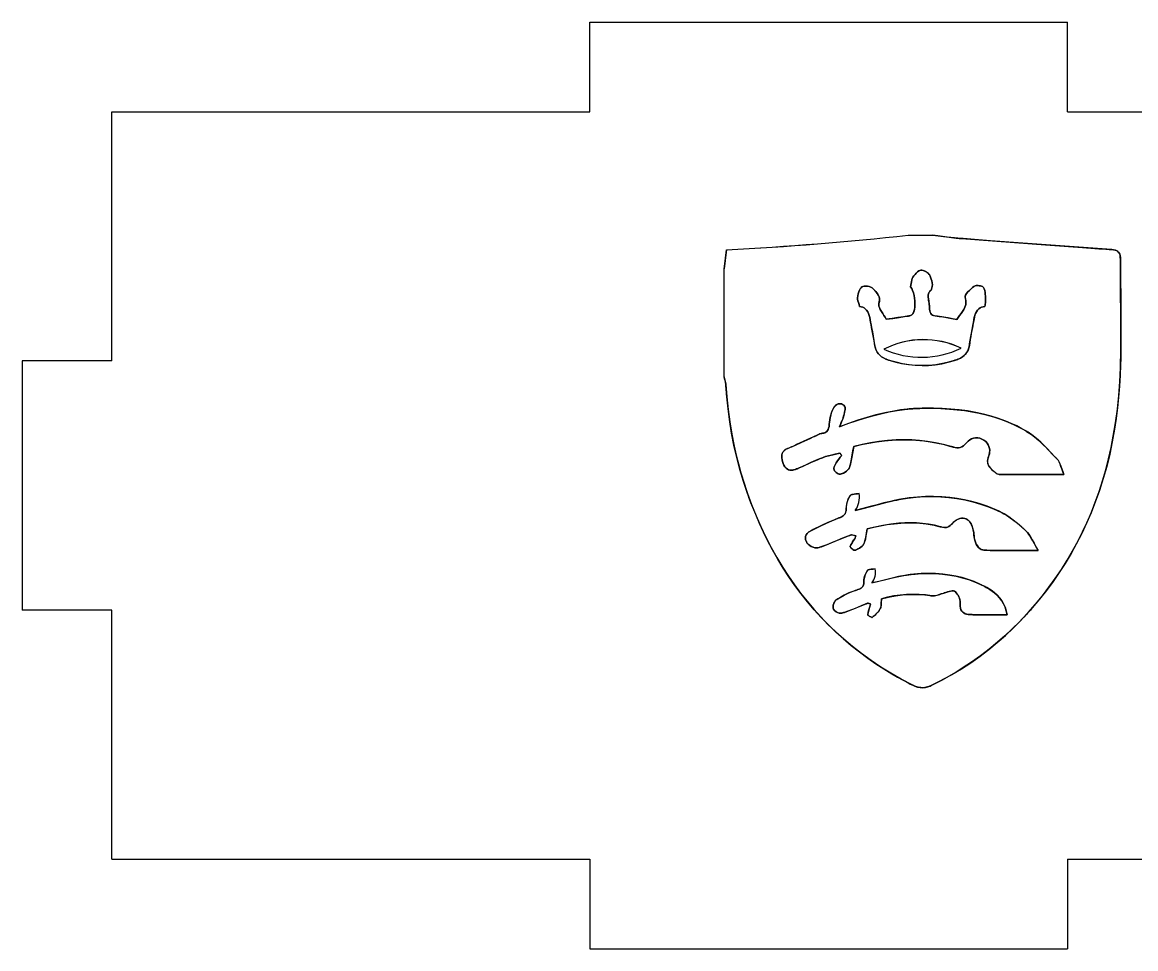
# Model space of a CAD drawing. Header units: millimetres. Extents: x 10 to 189, y 6 to 166.
# Drawn here: x 102.88 to 140.16, y 40.83 to 71.83 of the extents above; entities that cross this region are included whole.
import ezdxf

# ---------------------------------------------------------------- set-up
doc = ezdxf.new("R2010")
doc.units = ezdxf.units.MM

msp = doc.modelspace()

# ---------------------------------------------------------------- linework, layer by layer
at = {"color": 7, "linetype": 'Continuous'}
for p, q in [((121.875, 68.829), (121.875, 71.829)), ((121.875, 71.829), (137.875, 71.829)), ((137.875, 68.829), (137.875, 71.829)), ((105.875, 68.829), (121.875, 68.829)), ((105.875, 60.496), (105.875, 68.829)), ((137.875, 68.829), (153.875, 68.829)), ((132.539, 64.705), (133.369, 64.705)), ((105.875, 60.496), (102.875, 60.496)), ((102.875, 60.496), (102.875, 52.162)), ((105.875, 52.162), (102.875, 52.162)), ((105.875, 43.829), (105.875, 52.162)), ((105.875, 43.829), (121.875, 43.829)), ((121.875, 43.829), (121.875, 40.829)), ((137.875, 43.829), (137.875, 40.829)), ((137.875, 43.829), (153.875, 43.829)), ((121.875, 40.829), (137.875, 40.829))]:
    msp.add_line(p, q, dxfattribs=at)
at = {"color": 7, "linetype": 'Continuous', "lineweight": 15}
for p, q in [((121.875, 71.829), (121.875, 68.829)), ((137.875, 71.829), (121.875, 71.829)), ((137.875, 68.829), (137.875, 71.829)), ((105.875, 68.829), (105.875, 60.496)), ((121.875, 68.829), (105.875, 68.829)), ((153.875, 68.829), (137.875, 68.829)), ((102.875, 60.496), (102.875, 52.162)), ((105.875, 60.496), (102.875, 60.496)), ((102.875, 52.162), (105.875, 52.162)), ((105.875, 52.162), (105.875, 43.829)), ((105.875, 43.829), (121.875, 43.829)), ((121.875, 43.829), (121.875, 40.829)), ((137.875, 43.829), (153.875, 43.829)), ((137.875, 40.829), (137.875, 43.829)), ((121.875, 40.829), (137.875, 40.829))]:
    msp.add_line(p, q, dxfattribs=at)
at = {"color": 7, "linetype": 'Continuous', "flags": 128}
for points in [[(126.375, 59.963), (126.393, 59.893), (126.412, 59.822), (126.425, 59.76), (126.429, 59.732), (126.43, 59.72), (126.431, 59.715), (126.431, 59.713), (126.431, 59.711), (126.431, 59.711), (126.431, 59.711), (126.431, 59.711), (126.431, 59.711), (126.464, 59.293), (126.508, 58.877), (126.564, 58.463), (126.632, 58.052), (126.713, 57.644), (126.78, 57.346), (126.854, 57.05), (126.936, 56.755), (127.055, 56.368), (127.111, 56.199), (127.137, 56.125), (127.14, 56.117), (127.142, 56.11), (127.145, 56.103), (127.147, 56.095), (127.15, 56.088), (127.153, 56.081), (127.155, 56.074), (127.158, 56.066), (127.298, 55.688), (127.448, 55.318), (127.607, 54.955), (127.776, 54.601), (127.954, 54.255), (128.142, 53.918), (128.34, 53.589), (128.531, 53.295), (128.729, 53.008), (128.936, 52.728), (129.152, 52.456), (129.376, 52.19), (129.609, 51.933), (129.851, 51.683), (130.102, 51.44), (130.361, 51.205), (130.629, 50.978), (130.907, 50.758), (131.193, 50.547), (131.453, 50.367), (131.719, 50.193), (131.993, 50.026), (132.178, 49.919), (132.366, 49.814), (132.534, 49.724), (132.609, 49.686), (132.619, 49.681), (132.628, 49.676), (132.638, 49.67), (132.648, 49.665), (132.658, 49.66), (132.668, 49.655), (132.763, 49.613), (132.854, 49.583), (132.945, 49.566), (133.035, 49.563), (133.115, 49.572), (133.197, 49.592), (133.272, 49.619), (133.305, 49.633), (133.32, 49.64), (133.327, 49.643), (133.33, 49.645), (133.331, 49.645), (133.332, 49.646), (133.332, 49.646), (133.332, 49.646), (133.671, 49.817), (134.002, 50), (134.324, 50.194), (134.638, 50.399), (134.944, 50.614), (135.236, 50.837), (135.52, 51.07), (135.797, 51.313), (136.065, 51.566), (136.23, 51.73), (136.391, 51.898), (136.469, 51.982), (136.478, 51.992), (136.487, 52.001), (136.496, 52.011), (136.504, 52.02), (136.515, 52.032), (136.535, 52.054), (136.555, 52.076), (136.797, 52.353), (137.031, 52.638), (137.254, 52.928), (137.466, 53.222), (137.668, 53.52), (137.862, 53.829), (138.046, 54.142), (138.219, 54.46), (138.381, 54.782), (138.532, 55.107), (138.673, 55.437), (138.804, 55.771), (138.932, 56.128), (139.049, 56.49), (139.155, 56.855), (139.25, 57.225), (139.334, 57.599), (139.408, 57.977), (139.483, 58.427), (139.544, 58.882), (139.591, 59.342), (139.625, 59.807), (139.628, 59.854), (139.63, 59.901), (139.633, 59.948), (139.635, 59.995), (139.637, 60.043), (139.639, 60.082), (139.64, 60.101), (139.644, 60.21), (139.651, 60.405), (139.659, 60.752), (139.664, 61.374), (139.66, 62.08), (139.652, 62.786), (139.646, 63.408), (139.645, 63.681), (139.645, 63.802), (139.645, 63.815), (139.645, 63.829), (139.645, 63.842), (139.645, 63.856), (139.645, 63.869), (139.645, 63.883), (139.645, 63.896), (139.642, 63.973), (139.632, 64.038), (139.613, 64.092), (139.584, 64.136), (139.556, 64.163), (139.521, 64.184), (139.478, 64.201), (139.446, 64.209), (139.41, 64.216), (139.376, 64.22), (139.36, 64.221), (139.353, 64.222), (139.35, 64.222), (139.348, 64.222), (139.347, 64.222), (139.347, 64.222), (139.347, 64.222), (139.347, 64.222), (137.942, 64.322), (136.537, 64.425), (135.3, 64.518), (134.756, 64.56), (134.517, 64.578), (134.412, 64.586), (134.4, 64.587), (134.388, 64.588), (134.376, 64.589), (134.364, 64.59), (134.353, 64.591), (134.341, 64.592), (134.329, 64.592), (134.089, 64.615), (133.848, 64.643), (133.609, 64.674), (133.369, 64.705)], [(133.369, 64.705), (133.637, 64.671), (133.906, 64.636), (134.143, 64.609), (134.247, 64.599), (134.293, 64.595), (134.313, 64.594), (134.322, 64.593), (134.326, 64.593), (134.328, 64.593), (134.328, 64.592), (134.329, 64.592), (134.329, 64.592), (137.139, 64.38), (138.375, 64.29), (138.919, 64.252), (139.159, 64.235), (139.264, 64.228), (139.276, 64.227), (139.288, 64.226), (139.3, 64.226), (139.312, 64.225), (139.323, 64.224), (139.335, 64.223), (139.347, 64.222), (139.412, 64.215), (139.468, 64.204), (139.515, 64.187), (139.553, 64.164), (139.584, 64.136), (139.607, 64.104), (139.624, 64.067), (139.635, 64.024), (139.644, 63.957), (139.645, 63.924), (139.645, 63.908), (139.645, 63.902), (139.645, 63.899), (139.645, 63.897), (139.645, 63.897), (139.645, 63.896), (139.645, 63.896), (139.645, 63.896), (139.647, 63.254), (139.654, 62.612), (139.661, 61.97), (139.664, 61.328), (139.658, 60.686), (139.646, 60.244), (139.641, 60.135), (139.641, 60.123), (139.64, 60.11), (139.64, 60.098), (139.639, 60.086), (139.639, 60.071), (139.637, 60.042), (139.636, 60.013), (139.615, 59.651), (139.586, 59.286), (139.549, 58.925), (139.503, 58.566), (139.449, 58.211), (139.374, 57.792), (139.286, 57.378), (139.185, 56.969), (139.071, 56.564), (138.945, 56.165), (138.804, 55.771), (138.665, 55.418), (138.515, 55.069), (138.353, 54.725), (138.179, 54.386), (137.994, 54.051), (137.796, 53.721), (137.598, 53.414), (137.389, 53.112), (137.168, 52.814), (136.936, 52.521), (136.693, 52.232), (136.662, 52.196), (136.63, 52.16), (136.598, 52.125), (136.566, 52.089), (136.534, 52.053), (136.507, 52.024), (136.493, 52.008), (136.415, 51.924), (136.274, 51.775), (136.015, 51.518), (135.778, 51.296), (135.535, 51.082), (135.251, 50.849), (134.959, 50.626), (134.66, 50.413), (134.352, 50.211), (134.075, 50.042), (133.791, 49.882), (133.536, 49.747), (133.422, 49.69), (133.409, 49.683), (133.397, 49.677), (133.384, 49.671), (133.371, 49.665), (133.358, 49.658), (133.345, 49.652), (133.332, 49.646), (133.234, 49.604), (133.139, 49.577), (133.048, 49.564), (132.957, 49.565), (132.878, 49.577), (132.798, 49.6), (132.726, 49.628), (132.694, 49.643), (132.679, 49.65), (132.673, 49.653), (132.67, 49.654), (132.669, 49.655), (132.668, 49.655), (132.668, 49.655), (132.668, 49.655), (132.308, 49.846), (131.96, 50.046), (131.622, 50.255), (131.296, 50.474), (130.98, 50.703), (130.675, 50.94), (130.381, 51.187), (130.121, 51.422), (129.87, 51.664), (129.628, 51.913), (129.394, 52.17), (129.169, 52.435), (128.953, 52.706), (128.745, 52.986), (128.546, 53.272), (128.355, 53.566), (128.172, 53.866), (127.998, 54.174), (127.832, 54.489), (127.693, 54.772), (127.56, 55.06), (127.433, 55.354), (127.274, 55.749), (127.208, 55.926), (127.202, 55.944), (127.195, 55.961), (127.189, 55.979), (127.183, 55.996), (127.176, 56.014), (127.17, 56.031), (127.164, 56.049), (127.158, 56.066), (127.024, 56.464), (126.905, 56.864), (126.799, 57.267), (126.706, 57.673), (126.627, 58.082), (126.553, 58.534), (126.495, 58.99), (126.455, 59.393), (126.441, 59.571), (126.435, 59.649), (126.435, 59.659), (126.434, 59.67), (126.433, 59.68), (126.432, 59.69), (126.432, 59.7), (126.431, 59.711), (126.423, 59.774), (126.408, 59.837), (126.391, 59.9), (126.375, 59.963)], [(126.375, 63.578), (126.421, 63.931), (126.458, 64.215)], [(126.458, 64.215), (126.434, 64.033), (126.411, 63.855), (126.375, 63.578)], [(126.375, 59.963), (126.375, 61.988), (126.375, 63.578)], [(134.171, 61.882), (134.021, 61.911), (133.875, 61.941), (133.731, 61.966), (133.663, 61.976), (133.592, 61.984), (133.519, 61.99), (133.45, 61.999), (133.387, 62.016), (133.351, 62.033), (133.32, 62.056), (133.294, 62.086), (133.274, 62.125), (133.26, 62.174), (133.254, 62.234), (133.254, 62.287), (133.251, 62.333), (133.245, 62.38), (133.238, 62.429), (133.23, 62.478), (133.222, 62.526), (133.216, 62.573), (133.21, 62.623), (133.208, 62.67), (133.211, 62.712), (133.218, 62.75), (133.233, 62.781), (133.244, 62.795), (133.267, 62.822), (133.288, 62.849), (133.305, 62.875), (133.319, 62.902), (133.33, 62.928), (133.346, 62.988), (133.35, 63.047), (133.343, 63.112), (133.328, 63.176), (133.308, 63.238), (133.287, 63.299), (133.274, 63.338), (133.26, 63.366), (133.24, 63.394), (133.215, 63.421), (133.186, 63.447), (133.154, 63.471), (133.12, 63.492), (133.079, 63.513), (133.039, 63.527), (133.001, 63.535), (132.967, 63.535), (132.933, 63.526), (132.899, 63.51), (132.854, 63.479), (132.811, 63.439), (132.769, 63.394), (132.732, 63.347), (132.699, 63.3), (132.676, 63.259), (132.658, 63.206), (132.646, 63.149), (132.637, 63.089), (132.629, 63.03), (132.619, 62.971)], [(132.619, 62.971), (132.629, 63.03), (132.637, 63.089), (132.646, 63.149), (132.658, 63.206), (132.676, 63.259), (132.699, 63.3), (132.732, 63.347), (132.769, 63.394), (132.811, 63.439), (132.854, 63.479), (132.899, 63.51), (132.933, 63.526), (132.967, 63.535), (133.001, 63.535), (133.039, 63.527), (133.079, 63.513), (133.12, 63.492), (133.149, 63.474), (133.178, 63.453), (133.204, 63.431), (133.228, 63.408), (133.248, 63.384), (133.264, 63.359), (133.275, 63.335), (133.287, 63.299), (133.308, 63.238), (133.328, 63.176), (133.343, 63.112), (133.35, 63.047), (133.347, 62.997), (133.336, 62.946), (133.315, 62.894), (133.301, 62.869), (133.284, 62.844), (133.265, 62.819), (133.243, 62.794), (133.233, 62.781), (133.216, 62.743), (133.209, 62.697), (133.209, 62.644), (133.215, 62.575), (133.226, 62.502), (133.232, 62.464), (133.239, 62.425), (133.244, 62.387), (133.249, 62.349), (133.252, 62.313), (133.254, 62.277), (133.254, 62.234), (133.26, 62.174), (133.274, 62.125), (133.294, 62.086), (133.32, 62.056), (133.351, 62.033), (133.387, 62.016), (133.444, 62.001), (133.506, 61.992), (133.572, 61.986), (133.638, 61.979), (133.7, 61.971), (133.761, 61.961), (133.823, 61.951), (133.994, 61.917), (134.171, 61.882)], [(135.11, 62.322), (135.114, 62.362), (135.119, 62.4), (135.124, 62.437), (135.128, 62.473), (135.131, 62.508), (135.131, 62.543), (135.127, 62.595), (135.124, 62.661), (135.12, 62.727), (135.114, 62.792), (135.102, 62.853), (135.084, 62.911), (135.071, 62.937), (135.058, 62.958), (135.044, 62.971), (135.025, 62.983), (134.993, 62.996), (134.956, 63.007), (134.916, 63.014), (134.881, 63.018), (134.847, 63.019), (134.815, 63.016), (134.786, 63.011), (134.762, 63.002), (134.736, 62.985), (134.698, 62.955), (134.643, 62.909), (134.588, 62.857), (134.538, 62.804), (134.495, 62.751), (134.463, 62.701), (134.448, 62.665), (134.443, 62.633), (134.444, 62.624), (134.448, 62.61), (134.457, 62.578), (134.463, 62.548), (134.468, 62.519), (134.471, 62.457), (134.467, 62.4), (134.455, 62.346), (134.437, 62.295), (134.401, 62.223), (134.356, 62.154), (134.308, 62.088), (134.258, 62.022), (134.211, 61.953), (134.171, 61.882)], [(134.171, 61.882), (134.211, 61.953), (134.258, 62.022), (134.308, 62.088), (134.356, 62.154), (134.401, 62.223), (134.437, 62.295), (134.455, 62.347), (134.467, 62.402), (134.471, 62.461), (134.467, 62.524), (134.453, 62.592), (134.446, 62.618), (134.444, 62.625), (134.443, 62.632), (134.443, 62.64), (134.444, 62.648), (134.445, 62.657), (134.452, 62.678), (134.463, 62.701), (134.495, 62.751), (134.538, 62.804), (134.588, 62.857), (134.643, 62.909), (134.698, 62.955), (134.736, 62.985), (134.762, 63.002), (134.786, 63.011), (134.815, 63.016), (134.847, 63.019), (134.881, 63.018), (134.916, 63.014), (134.956, 63.007), (134.993, 62.996), (135.025, 62.983), (135.04, 62.973), (135.053, 62.963), (135.062, 62.952), (135.074, 62.932), (135.084, 62.911), (135.102, 62.853), (135.114, 62.792), (135.12, 62.727), (135.124, 62.661), (135.127, 62.595), (135.131, 62.543), (135.131, 62.508), (135.128, 62.473), (135.124, 62.437), (135.119, 62.4), (135.114, 62.362), (135.11, 62.322)], [(131.804, 61.891), (131.768, 61.956), (131.728, 62.022), (131.685, 62.089), (131.643, 62.156), (131.606, 62.222), (131.576, 62.285), (131.561, 62.331), (131.554, 62.374), (131.556, 62.415), (131.569, 62.471), (131.576, 62.532), (131.574, 62.587), (131.565, 62.637), (131.548, 62.682), (131.514, 62.742), (131.471, 62.797), (131.425, 62.847), (131.407, 62.867), (131.389, 62.886), (131.371, 62.905), (131.355, 62.924), (131.345, 62.935), (131.332, 62.945), (131.288, 62.969), (131.235, 62.987), (131.176, 62.999), (131.117, 63.002), (131.061, 62.998), (131.021, 62.988), (130.989, 62.972), (130.961, 62.947), (130.936, 62.915), (130.907, 62.863), (130.884, 62.804), (130.865, 62.742), (130.85, 62.672), (130.842, 62.614), (130.846, 62.561), (130.858, 62.505), (130.875, 62.447), (130.893, 62.386), (130.91, 62.323)], [(130.91, 62.323), (130.893, 62.386), (130.875, 62.447), (130.858, 62.505), (130.846, 62.561), (130.842, 62.614), (130.85, 62.672), (130.865, 62.742), (130.884, 62.804), (130.907, 62.863), (130.936, 62.915), (130.961, 62.947), (130.989, 62.972), (131.021, 62.988), (131.061, 62.998), (131.117, 63.002), (131.176, 62.999), (131.235, 62.987), (131.288, 62.969), (131.332, 62.945), (131.355, 62.925), (131.385, 62.89), (131.42, 62.853), (131.455, 62.815), (131.49, 62.774), (131.522, 62.73), (131.548, 62.682), (131.563, 62.642), (131.573, 62.598), (131.577, 62.55), (131.573, 62.497), (131.562, 62.44), (131.556, 62.416), (131.554, 62.396), (131.554, 62.375), (131.557, 62.353), (131.561, 62.331), (131.568, 62.308), (131.576, 62.285), (131.606, 62.222), (131.643, 62.156), (131.685, 62.089), (131.728, 62.022), (131.768, 61.956), (131.804, 61.891)], [(132.619, 62.971), (132.656, 62.917), (132.689, 62.85), (132.716, 62.773), (132.738, 62.69), (132.754, 62.601), (132.763, 62.511), (132.767, 62.41), (132.763, 62.313), (132.75, 62.223), (132.736, 62.169), (132.719, 62.122), (132.714, 62.11), (132.709, 62.099), (132.703, 62.089), (132.697, 62.079), (132.691, 62.07), (132.684, 62.061), (132.656, 62.036), (132.62, 62.018), (132.585, 62.006), (132.57, 62.003), (132.563, 62.002), (132.56, 62.001), (132.559, 62.001), (132.558, 62.001), (132.558, 62.001), (132.558, 62.001), (132.558, 62.001), (132.558, 62.001), (132.377, 61.973), (132.193, 61.946), (132.003, 61.919), (131.804, 61.891)], [(131.804, 61.891), (132.026, 61.922), (132.238, 61.952), (132.418, 61.979), (132.497, 61.991), (132.507, 61.993), (132.517, 61.994), (132.527, 61.996), (132.538, 61.997), (132.548, 61.999), (132.558, 62.001), (132.597, 62.01), (132.636, 62.025), (132.666, 62.043), (132.677, 62.053), (132.681, 62.057), (132.683, 62.059), (132.683, 62.06), (132.684, 62.06), (132.684, 62.061), (132.684, 62.061), (132.684, 62.061), (132.684, 62.061), (132.71, 62.103), (132.732, 62.154), (132.748, 62.214), (132.759, 62.279), (132.766, 62.353), (132.767, 62.431), (132.763, 62.511), (132.754, 62.601), (132.738, 62.69), (132.716, 62.773), (132.689, 62.85), (132.656, 62.917), (132.619, 62.971)], [(130.91, 62.323), (130.969, 62.312), (131.02, 62.294), (131.065, 62.27), (131.104, 62.241), (131.148, 62.195), (131.183, 62.141), (131.211, 62.081), (131.233, 62.016), (131.251, 61.946), (131.265, 61.874), (131.28, 61.79), (131.296, 61.704), (131.313, 61.618), (131.341, 61.474), (131.368, 61.33), (131.392, 61.186), (131.413, 61.041), (131.432, 60.956), (131.459, 60.878), (131.494, 60.807), (131.537, 60.743), (131.589, 60.686), (131.646, 60.638), (131.711, 60.597), (131.788, 60.561), (131.796, 60.558), (131.804, 60.555), (131.813, 60.552), (131.828, 60.547), (131.855, 60.537), (131.882, 60.528), (131.909, 60.52), (131.935, 60.511), (132.127, 60.456), (132.319, 60.411), (132.548, 60.373), (132.777, 60.35), (133.006, 60.342), (133.224, 60.349), (133.443, 60.37), (133.661, 60.405), (133.879, 60.453), (134.094, 60.515), (134.189, 60.547), (134.197, 60.549), (134.201, 60.551), (134.205, 60.553), (134.21, 60.554), (134.214, 60.556), (134.295, 60.592), (134.358, 60.63), (134.413, 60.674), (134.46, 60.723), (134.5, 60.777), (134.534, 60.836), (134.561, 60.902), (134.581, 60.974), (134.594, 61.053), (134.606, 61.139), (134.645, 61.374), (134.69, 61.609), (134.707, 61.698), (134.724, 61.787), (134.739, 61.874), (134.753, 61.947), (134.771, 62.016), (134.794, 62.081), (134.823, 62.141), (134.86, 62.195), (134.906, 62.24), (134.947, 62.269), (134.994, 62.293), (135.048, 62.311), (135.11, 62.322)], [(135.11, 62.322), (135.048, 62.311), (134.994, 62.293), (134.947, 62.269), (134.906, 62.24), (134.86, 62.195), (134.823, 62.141), (134.794, 62.081), (134.774, 62.026), (134.758, 61.967), (134.745, 61.906), (134.733, 61.838), (134.719, 61.762), (134.705, 61.685), (134.69, 61.609), (134.671, 61.51), (134.652, 61.41), (134.633, 61.31), (134.617, 61.21), (134.601, 61.11), (134.588, 61.013), (134.569, 60.93), (134.543, 60.856), (134.508, 60.788), (134.465, 60.728), (134.413, 60.674), (134.358, 60.63), (134.295, 60.592), (134.222, 60.559), (134.214, 60.556), (134.206, 60.553), (134.199, 60.55), (134.184, 60.545), (134.157, 60.536), (134.13, 60.527), (134.103, 60.518), (134.076, 60.51), (133.884, 60.455), (133.692, 60.411), (133.463, 60.372), (133.235, 60.349), (133.006, 60.342), (132.787, 60.349), (132.569, 60.37), (132.351, 60.405), (132.132, 60.454), (131.917, 60.517), (131.823, 60.548), (131.815, 60.551), (131.81, 60.553), (131.806, 60.555), (131.801, 60.556), (131.796, 60.558), (131.711, 60.597), (131.646, 60.638), (131.589, 60.686), (131.541, 60.737), (131.501, 60.795), (131.468, 60.858), (131.441, 60.927), (131.421, 61.002), (131.407, 61.082), (131.395, 61.165), (131.357, 61.392), (131.313, 61.618), (131.296, 61.704), (131.28, 61.79), (131.265, 61.874), (131.251, 61.946), (131.233, 62.016), (131.211, 62.081), (131.183, 62.141), (131.148, 62.195), (131.104, 62.241), (131.065, 62.27), (131.02, 62.294), (130.969, 62.312), (130.91, 62.323)], [(130.236, 58.293), (130.268, 58.368), (130.298, 58.433), (130.324, 58.492), (130.346, 58.545), (130.365, 58.595), (130.378, 58.644), (130.393, 58.705), (130.409, 58.771), (130.422, 58.836), (130.425, 58.863), (130.427, 58.888), (130.428, 58.912), (130.426, 58.935), (130.422, 58.955), (130.416, 58.973), (130.406, 58.989), (130.382, 59.014), (130.345, 59.042), (130.307, 59.059), (130.268, 59.067), (130.229, 59.067), (130.191, 59.058), (130.154, 59.043), (130.11, 59.013), (130.072, 58.973), (130.041, 58.926), (130.013, 58.868), (129.987, 58.807), (129.964, 58.745), (129.945, 58.681), (129.926, 58.605), (129.911, 58.529), (129.901, 58.453), (129.895, 58.377), (129.888, 58.305), (129.876, 58.242), (129.861, 58.2), (129.841, 58.164), (129.814, 58.133), (129.78, 58.108), (129.748, 58.093), (129.711, 58.082), (129.668, 58.075), (129.649, 58.073), (129.643, 58.072), (129.637, 58.071), (129.631, 58.07), (129.625, 58.068), (129.586, 58.057), (129.548, 58.04), (129.515, 58.025), (129.501, 58.018), (129.494, 58.015), (129.492, 58.014), (129.49, 58.013), (129.49, 58.013), (129.49, 58.013), (129.489, 58.013), (129.489, 58.013), (129.489, 58.013), (129.147, 57.854), (128.804, 57.696), (128.761, 57.677), (128.718, 57.658), (128.674, 57.639), (128.631, 57.62), (128.587, 57.601), (128.543, 57.583), (128.502, 57.566), (128.449, 57.54), (128.405, 57.511), (128.371, 57.479), (128.34, 57.439), (128.32, 57.396), (128.308, 57.35), (128.303, 57.303), (128.305, 57.254), (128.315, 57.191), (128.33, 57.128), (128.351, 57.065), (128.378, 57.005), (128.411, 56.952), (128.451, 56.908), (128.498, 56.873), (128.537, 56.854), (128.58, 56.842), (128.626, 56.838), (128.675, 56.842), (128.714, 56.852), (128.762, 56.869), (128.822, 56.892), (128.881, 56.917), (128.941, 56.942), (129, 56.968), (129.278, 57.094), (129.501, 57.193), (129.545, 57.212), (129.589, 57.23), (129.633, 57.247), (129.666, 57.26), (129.769, 57.294), (129.874, 57.323), (130.063, 57.368), (130.253, 57.414)], [(130.253, 57.414), (130.092, 57.375), (129.931, 57.338), (129.772, 57.295), (129.719, 57.278), (129.667, 57.26), (129.598, 57.233), (129.517, 57.2), (129.437, 57.166), (129.357, 57.131), (129.278, 57.094), (129.101, 57.014), (128.924, 56.935), (128.884, 56.918), (128.844, 56.901), (128.803, 56.885), (128.763, 56.869), (128.728, 56.856), (128.701, 56.848), (128.675, 56.842), (128.626, 56.838), (128.58, 56.842), (128.537, 56.854), (128.498, 56.873), (128.451, 56.908), (128.411, 56.952), (128.378, 57.005), (128.351, 57.065), (128.33, 57.128), (128.315, 57.191), (128.305, 57.254), (128.303, 57.303), (128.308, 57.35), (128.32, 57.396), (128.34, 57.439), (128.371, 57.479), (128.391, 57.499), (128.414, 57.518), (128.44, 57.535), (128.47, 57.552), (128.504, 57.567), (128.551, 57.587), (128.6, 57.607), (128.648, 57.628), (128.951, 57.763), (129.252, 57.903), (129.385, 57.965), (129.398, 57.971), (129.411, 57.977), (129.424, 57.983), (129.437, 57.989), (129.45, 57.995), (129.463, 58.001), (129.476, 58.007), (129.489, 58.013), (129.534, 58.034), (129.579, 58.054), (129.625, 58.068), (129.637, 58.071), (129.648, 58.072), (129.683, 58.077), (129.719, 58.084), (129.752, 58.095), (129.78, 58.108), (129.814, 58.133), (129.841, 58.164), (129.861, 58.2), (129.876, 58.242), (129.888, 58.305), (129.895, 58.377), (129.901, 58.453), (129.911, 58.529), (129.926, 58.605), (129.945, 58.681), (129.968, 58.755), (129.995, 58.828), (130.026, 58.898), (130.061, 58.958), (130.104, 59.007), (130.154, 59.043), (130.191, 59.058), (130.229, 59.067), (130.268, 59.067), (130.307, 59.059), (130.345, 59.042), (130.382, 59.014), (130.408, 58.987), (130.418, 58.968), (130.424, 58.947), (130.427, 58.922), (130.428, 58.895), (130.426, 58.866), (130.422, 58.836), (130.411, 58.781), (130.398, 58.725), (130.385, 58.671), (130.373, 58.625), (130.361, 58.583), (130.345, 58.541), (130.322, 58.489), (130.297, 58.431), (130.268, 58.367), (130.236, 58.293)], [(137.756, 56.696), (137.718, 56.791), (137.685, 56.882), (137.655, 56.968), (137.625, 57.048), (137.591, 57.12), (137.567, 57.161), (137.54, 57.198), (137.525, 57.215), (137.521, 57.219), (137.52, 57.22), (137.52, 57.22), (137.52, 57.22), (137.52, 57.22), (137.386, 57.36), (137.252, 57.501), (137.115, 57.64), (136.976, 57.775), (136.832, 57.904), (136.682, 58.022), (136.553, 58.111), (136.544, 58.116), (136.536, 58.122), (136.528, 58.127), (136.519, 58.132), (136.511, 58.137), (136.502, 58.142), (136.48, 58.156), (136.35, 58.23), (136.172, 58.322), (135.992, 58.407), (135.81, 58.484), (135.563, 58.575), (135.313, 58.653), (135.061, 58.719), (134.805, 58.774), (134.527, 58.822), (134.245, 58.859), (133.962, 58.885), (133.677, 58.902), (133.39, 58.911), (133.102, 58.912), (133.007, 58.911), (132.932, 58.91), (132.86, 58.907), (132.788, 58.904), (132.717, 58.9), (132.646, 58.895), (132.574, 58.889), (132.503, 58.882), (132.281, 58.856), (132.058, 58.821), (131.758, 58.762), (131.458, 58.69), (131.156, 58.607), (130.853, 58.512), (130.546, 58.407), (130.236, 58.293)], [(130.236, 58.293), (130.519, 58.398), (130.799, 58.494), (131.077, 58.583), (131.352, 58.662), (131.627, 58.732), (131.9, 58.792), (132.174, 58.84), (132.411, 58.872), (132.649, 58.895), (132.696, 58.899), (132.743, 58.902), (132.79, 58.904), (132.837, 58.906), (132.884, 58.908), (132.931, 58.91), (132.978, 58.911), (133.036, 58.912), (133.333, 58.912), (133.63, 58.904), (133.924, 58.888), (134.174, 58.866), (134.422, 58.837), (134.668, 58.799), (134.912, 58.753), (135.154, 58.696), (135.393, 58.629), (135.63, 58.551), (135.864, 58.462), (136.091, 58.362), (136.315, 58.249), (136.424, 58.188), (136.438, 58.18), (136.452, 58.172), (136.466, 58.163), (136.481, 58.155), (136.495, 58.147), (136.504, 58.141), (136.558, 58.107), (136.665, 58.035), (136.768, 57.956), (136.913, 57.833), (137.052, 57.703), (137.188, 57.567), (137.321, 57.428), (137.451, 57.292), (137.468, 57.274), (137.485, 57.256), (137.502, 57.239), (137.519, 57.221), (137.526, 57.214), (137.531, 57.208), (137.56, 57.171), (137.585, 57.131), (137.621, 57.058), (137.652, 56.976), (137.683, 56.888), (137.717, 56.794), (137.756, 56.696)], [(130.717, 57.634), (130.971, 57.696), (131.226, 57.75), (131.483, 57.793), (131.742, 57.826), (132.002, 57.848), (132.263, 57.86), (132.526, 57.859), (132.796, 57.847), (133.068, 57.821), (133.34, 57.782), (133.52, 57.748), (133.699, 57.709), (133.858, 57.668), (133.927, 57.649), (133.937, 57.646), (133.946, 57.644), (133.955, 57.641), (133.964, 57.639), (133.973, 57.636), (133.982, 57.633), (134.049, 57.615), (134.112, 57.601), (134.171, 57.594), (134.227, 57.594), (134.281, 57.604), (134.334, 57.624), (134.386, 57.657), (134.438, 57.704), (134.489, 57.762), (134.542, 57.813), (134.6, 57.857), (134.662, 57.89), (134.728, 57.914), (134.798, 57.926), (134.87, 57.924), (134.943, 57.909), (135.01, 57.883), (135.077, 57.844), (135.134, 57.798), (135.181, 57.746), (135.218, 57.689), (135.244, 57.629), (135.26, 57.569), (135.268, 57.508), (135.266, 57.446), (135.262, 57.416), (135.257, 57.387), (135.249, 57.357), (135.24, 57.328), (135.227, 57.293), (135.208, 57.226), (135.199, 57.165), (135.2, 57.11), (135.209, 57.059), (135.226, 57.012), (135.254, 56.96), (135.29, 56.913), (135.333, 56.868), (135.38, 56.825), (135.392, 56.815), (135.404, 56.804), (135.417, 56.793), (135.43, 56.783), (135.443, 56.772), (135.456, 56.762), (135.467, 56.753), (135.482, 56.741), (135.512, 56.723), (135.56, 56.704), (135.581, 56.7), (135.59, 56.699), (135.594, 56.699), (135.596, 56.699), (135.597, 56.699), (135.597, 56.699), (135.597, 56.699), (135.598, 56.699), (135.598, 56.699), (135.598, 56.699), (135.946, 56.697), (136.297, 56.697), (136.651, 56.696), (137.011, 56.696), (137.379, 56.696), (137.756, 56.696)], [(137.756, 56.696), (137.334, 56.696), (136.924, 56.696), (136.523, 56.696), (136.003, 56.697), (135.776, 56.698), (135.676, 56.698), (135.665, 56.698), (135.654, 56.699), (135.642, 56.699), (135.631, 56.699), (135.62, 56.699), (135.609, 56.699), (135.598, 56.699), (135.555, 56.706), (135.512, 56.723), (135.482, 56.741), (135.476, 56.746), (135.47, 56.751), (135.452, 56.765), (135.422, 56.789), (135.394, 56.813), (135.366, 56.837), (135.339, 56.862), (135.294, 56.908), (135.256, 56.958), (135.226, 57.012), (135.21, 57.054), (135.201, 57.1), (135.199, 57.15), (135.204, 57.204), (135.217, 57.262), (135.238, 57.323), (135.253, 57.37), (135.265, 57.436), (135.268, 57.501), (135.261, 57.566), (135.244, 57.629), (135.218, 57.689), (135.181, 57.746), (135.134, 57.798), (135.077, 57.844), (135.01, 57.883), (134.943, 57.909), (134.87, 57.924), (134.798, 57.926), (134.728, 57.914), (134.662, 57.89), (134.6, 57.857), (134.542, 57.813), (134.489, 57.762), (134.438, 57.704), (134.386, 57.657), (134.334, 57.624), (134.281, 57.604), (134.227, 57.594), (134.164, 57.594), (134.097, 57.604), (134.034, 57.619), (134.006, 57.627), (133.993, 57.63), (133.987, 57.632), (133.984, 57.633), (133.983, 57.633), (133.983, 57.633), (133.982, 57.633), (133.982, 57.633), (133.982, 57.633), (133.717, 57.704), (133.451, 57.762), (133.186, 57.806), (132.921, 57.837), (132.657, 57.855), (132.394, 57.861), (132.132, 57.856), (131.845, 57.836), (131.56, 57.804), (131.277, 57.759), (130.996, 57.702), (130.717, 57.634)], [(130.315, 57.334), (130.266, 57.274), (130.216, 57.214), (130.169, 57.153), (130.129, 57.088), (130.105, 57.043), (130.082, 56.996), (130.064, 56.948), (130.055, 56.914), (130.052, 56.881), (130.056, 56.852), (130.068, 56.824), (130.092, 56.795), (130.124, 56.766), (130.16, 56.741), (130.197, 56.722), (130.233, 56.709), (130.254, 56.707), (130.272, 56.709), (130.304, 56.719), (130.338, 56.731), (130.372, 56.746), (130.427, 56.775), (130.478, 56.809), (130.521, 56.848), (130.541, 56.871), (130.556, 56.895), (130.569, 56.924), (130.588, 56.981), (130.605, 57.038), (130.62, 57.097), (130.633, 57.157), (130.645, 57.218), (130.668, 57.35), (130.691, 57.489), (130.717, 57.634)], [(130.717, 57.634), (130.685, 57.45), (130.656, 57.277), (130.624, 57.114), (130.594, 56.999), (130.588, 56.981), (130.583, 56.963), (130.577, 56.946), (130.571, 56.928), (130.565, 56.914), (130.547, 56.88), (130.521, 56.848), (130.478, 56.809), (130.427, 56.775), (130.372, 56.746), (130.347, 56.735), (130.323, 56.726), (130.3, 56.717), (130.277, 56.71), (130.262, 56.707), (130.248, 56.707), (130.233, 56.709), (130.197, 56.722), (130.16, 56.741), (130.124, 56.766), (130.092, 56.795), (130.068, 56.824), (130.056, 56.852), (130.052, 56.881), (130.055, 56.914), (130.064, 56.948), (130.082, 56.996), (130.105, 57.043), (130.129, 57.088), (130.169, 57.153), (130.216, 57.214), (130.266, 57.274), (130.315, 57.334)], [(130.253, 57.414), (130.288, 57.369), (130.315, 57.334)], [(130.315, 57.334), (130.28, 57.379), (130.253, 57.414)], [(130.894, 56.064), (130.84, 56.055), (130.783, 56.048), (130.726, 56.041), (130.674, 56.031), (130.65, 56.024), (130.629, 56.015), (130.612, 56.003), (130.598, 55.99), (130.58, 55.964), (130.562, 55.934), (130.546, 55.903), (130.531, 55.871), (130.508, 55.811), (130.49, 55.749), (130.477, 55.685), (130.468, 55.622), (130.464, 55.557), (130.458, 55.492), (130.445, 55.435), (130.425, 55.385), (130.394, 55.342), (130.364, 55.315), (130.327, 55.29), (130.282, 55.268), (130.258, 55.258), (130.217, 55.242), (130.167, 55.223), (130.118, 55.203), (130.068, 55.183), (129.849, 55.088), (129.632, 54.987), (129.359, 54.852), (129.328, 54.837), (129.298, 54.822), (129.267, 54.806), (129.241, 54.792), (129.225, 54.784), (129.211, 54.775), (129.197, 54.765), (129.152, 54.722), (129.12, 54.674), (129.102, 54.621), (129.097, 54.566), (129.101, 54.524), (129.113, 54.482), (129.132, 54.442), (129.158, 54.403), (129.184, 54.374), (129.211, 54.349), (129.242, 54.326), (129.296, 54.293), (129.354, 54.266), (129.412, 54.248), (129.456, 54.241), (129.497, 54.241), (129.504, 54.242), (129.511, 54.243), (129.518, 54.245), (129.531, 54.249), (129.557, 54.257), (129.582, 54.265), (129.607, 54.274), (129.632, 54.282), (129.809, 54.347), (129.985, 54.416), (130.335, 54.561), (130.49, 54.624), (130.558, 54.651), (130.567, 54.654), (130.576, 54.658), (130.585, 54.661), (130.594, 54.665), (130.603, 54.668), (130.612, 54.672), (130.64, 54.677), (130.672, 54.674), (130.706, 54.665), (130.748, 54.653), (130.791, 54.643)], [(130.791, 54.643), (130.737, 54.656), (130.684, 54.671), (130.641, 54.677), (130.624, 54.675), (130.617, 54.674), (130.614, 54.673), (130.613, 54.672), (130.612, 54.672), (130.612, 54.672), (130.612, 54.672), (130.612, 54.672), (130.612, 54.672), (130.345, 54.565), (130.08, 54.455), (129.814, 54.349), (129.615, 54.277), (129.527, 54.248), (129.52, 54.245), (129.516, 54.244), (129.512, 54.243), (129.508, 54.243), (129.504, 54.242), (129.461, 54.24), (129.412, 54.248), (129.354, 54.266), (129.296, 54.293), (129.242, 54.326), (129.206, 54.353), (129.176, 54.382), (129.144, 54.422), (129.119, 54.469), (129.103, 54.517), (129.097, 54.566), (129.102, 54.621), (129.12, 54.674), (129.152, 54.722), (129.197, 54.765), (129.218, 54.779), (129.24, 54.792), (129.281, 54.813), (129.326, 54.836), (129.371, 54.859), (129.417, 54.882), (129.632, 54.987), (129.908, 55.115), (130.189, 55.231), (130.239, 55.25), (130.269, 55.262), (130.292, 55.272), (130.314, 55.283), (130.333, 55.294), (130.366, 55.317), (130.394, 55.342), (130.425, 55.386), (130.446, 55.437), (130.458, 55.495), (130.465, 55.562), (130.469, 55.627), (130.481, 55.71), (130.502, 55.792), (130.531, 55.871), (130.544, 55.9), (130.559, 55.928), (130.574, 55.955), (130.591, 55.98), (130.604, 55.997), (130.634, 56.017), (130.674, 56.031), (130.726, 56.041), (130.783, 56.048), (130.84, 56.055), (130.894, 56.064)], [(136.887, 54.158), (136.822, 54.271), (136.764, 54.378), (136.71, 54.478), (136.658, 54.572), (136.611, 54.649), (136.562, 54.719), (136.551, 54.734), (136.539, 54.748), (136.527, 54.763), (136.515, 54.776), (136.502, 54.79), (136.489, 54.803), (136.476, 54.815), (136.341, 54.939), (136.202, 55.059), (136.058, 55.174), (135.909, 55.281), (135.754, 55.377), (135.645, 55.436), (135.638, 55.439), (135.631, 55.443), (135.624, 55.446), (135.617, 55.45), (135.61, 55.453), (135.603, 55.456), (135.58, 55.467), (135.449, 55.525), (135.181, 55.632), (134.911, 55.723), (134.669, 55.792), (134.424, 55.849), (134.178, 55.894), (133.931, 55.928), (133.662, 55.951), (133.392, 55.961), (133.12, 55.957), (132.847, 55.941), (132.573, 55.912), (132.298, 55.87), (132.23, 55.857), (132.181, 55.848), (132.155, 55.843), (132.128, 55.837), (132.102, 55.832), (132.075, 55.826), (131.951, 55.799), (131.728, 55.745), (131.498, 55.685), (131.262, 55.622), (131.019, 55.556), (130.766, 55.49)], [(130.766, 55.49), (131.035, 55.561), (131.293, 55.63), (131.542, 55.697), (131.786, 55.76), (132.023, 55.815), (132.128, 55.837), (132.141, 55.84), (132.155, 55.843), (132.168, 55.845), (132.182, 55.848), (132.199, 55.851), (132.234, 55.858), (132.519, 55.904), (132.802, 55.937), (133.084, 55.956), (133.358, 55.961), (133.63, 55.953), (133.9, 55.931), (134.169, 55.896), (134.436, 55.846), (134.701, 55.783), (134.964, 55.706), (135.19, 55.628), (135.414, 55.54), (135.523, 55.492), (135.538, 55.486), (135.552, 55.479), (135.566, 55.473), (135.581, 55.466), (135.595, 55.46), (135.604, 55.455), (135.65, 55.434), (135.74, 55.386), (135.829, 55.333), (135.954, 55.251), (136.075, 55.161), (136.194, 55.066), (136.309, 54.968), (136.342, 54.938), (136.375, 54.909), (136.407, 54.879), (136.44, 54.849), (136.472, 54.82), (136.493, 54.8), (136.536, 54.753), (136.575, 54.702), (136.636, 54.61), (136.693, 54.509), (136.752, 54.399), (136.815, 54.282), (136.887, 54.158)], [(131.161, 54.874), (131.386, 54.93), (131.612, 54.979), (131.839, 55.02), (132.067, 55.051), (132.296, 55.072), (132.526, 55.082), (132.729, 55.08), (132.932, 55.069), (133.136, 55.047), (133.271, 55.026), (133.406, 54.999), (133.525, 54.972), (133.539, 54.969), (133.552, 54.965), (133.565, 54.962), (133.579, 54.958), (133.592, 54.955), (133.605, 54.951), (133.619, 54.947), (133.691, 54.931), (133.756, 54.923), (133.817, 54.927), (133.859, 54.938), (133.901, 54.957), (133.942, 54.985), (133.983, 55.022), (134.019, 55.061), (134.063, 55.105), (134.11, 55.144), (134.161, 55.177), (134.213, 55.205), (134.267, 55.224), (134.322, 55.236), (134.377, 55.238), (134.432, 55.229), (134.485, 55.21), (134.543, 55.173), (134.583, 55.135), (134.616, 55.092), (134.645, 55.044), (134.67, 54.99), (134.697, 54.916), (134.717, 54.838), (134.732, 54.759), (134.739, 54.7), (134.744, 54.64), (134.753, 54.57), (134.769, 54.5), (134.792, 54.431), (134.82, 54.366), (134.855, 54.308), (134.897, 54.256), (134.945, 54.215), (134.983, 54.192), (135.024, 54.176), (135.068, 54.167), (135.084, 54.166), (135.12, 54.164), (135.162, 54.163), (135.204, 54.161), (135.245, 54.16), (135.287, 54.159), (135.329, 54.158), (135.593, 54.154), (135.861, 54.154), (136.106, 54.154), (136.358, 54.156), (136.618, 54.157), (136.887, 54.158)], [(136.887, 54.158), (136.613, 54.157), (136.349, 54.156), (136.093, 54.154), (135.844, 54.154), (135.6, 54.154), (135.305, 54.159), (135.176, 54.162), (135.155, 54.163), (135.135, 54.164), (135.115, 54.164), (135.095, 54.165), (135.083, 54.166), (135.033, 54.173), (134.987, 54.19), (134.945, 54.215), (134.896, 54.257), (134.854, 54.31), (134.818, 54.37), (134.79, 54.435), (134.768, 54.505), (134.755, 54.56), (134.747, 54.615), (134.742, 54.667), (134.738, 54.712), (134.732, 54.759), (134.718, 54.834), (134.699, 54.909), (134.674, 54.98), (134.643, 55.047), (134.624, 55.079), (134.604, 55.109), (134.582, 55.136), (134.558, 55.16), (134.523, 55.188), (134.485, 55.21), (134.432, 55.229), (134.377, 55.238), (134.322, 55.236), (134.267, 55.224), (134.213, 55.205), (134.169, 55.182), (134.127, 55.156), (134.086, 55.125), (134.047, 55.091), (134.012, 55.054), (133.983, 55.022), (133.942, 54.985), (133.901, 54.957), (133.859, 54.938), (133.817, 54.927), (133.766, 54.923), (133.712, 54.927), (133.661, 54.937), (133.638, 54.942), (133.627, 54.945), (133.623, 54.946), (133.62, 54.947), (133.62, 54.947), (133.619, 54.947), (133.619, 54.947), (133.619, 54.947), (133.619, 54.947), (133.419, 54.997), (133.22, 55.034), (133.021, 55.06), (132.823, 55.076), (132.625, 55.082), (132.427, 55.079), (132.231, 55.067), (131.961, 55.038), (131.693, 54.995), (131.426, 54.939), (131.161, 54.874)], [(131.161, 54.874), (131.141, 54.757), (131.124, 54.644), (131.106, 54.537), (131.094, 54.489), (131.081, 54.443), (131.064, 54.398), (131.046, 54.359), (131.028, 54.332), (130.996, 54.296), (130.956, 54.264), (130.912, 54.235), (130.865, 54.209), (130.804, 54.18), (130.777, 54.168), (130.77, 54.165), (130.764, 54.162), (130.757, 54.16), (130.749, 54.159), (130.738, 54.161), (130.717, 54.17), (130.69, 54.187), (130.662, 54.208), (130.635, 54.231), (130.619, 54.247), (130.606, 54.262), (130.603, 54.267), (130.6, 54.271), (130.598, 54.275), (130.597, 54.278), (130.596, 54.281), (130.597, 54.284), (130.619, 54.338), (130.647, 54.39), (130.678, 54.441), (130.722, 54.508), (130.728, 54.516), (130.733, 54.525), (130.739, 54.534), (130.745, 54.543), (130.75, 54.551), (130.755, 54.56), (130.762, 54.573), (130.77, 54.59), (130.779, 54.612), (130.791, 54.643)], [(130.791, 54.643), (130.777, 54.609), (130.768, 54.585), (130.761, 54.57), (130.758, 54.564), (130.757, 54.562), (130.756, 54.561), (130.756, 54.561), (130.756, 54.56), (130.756, 54.56), (130.755, 54.56), (130.755, 54.56), (130.755, 54.56), (130.707, 54.484), (130.658, 54.408), (130.62, 54.34), (130.606, 54.309), (130.601, 54.295), (130.598, 54.289), (130.598, 54.286), (130.597, 54.284), (130.599, 54.274), (130.606, 54.262), (130.619, 54.247), (130.635, 54.231), (130.662, 54.208), (130.69, 54.187), (130.717, 54.17), (130.733, 54.163), (130.746, 54.159), (130.757, 54.16), (130.782, 54.17), (130.809, 54.182), (130.837, 54.195), (130.865, 54.209), (130.912, 54.235), (130.956, 54.264), (130.996, 54.296), (131.028, 54.332), (131.05, 54.366), (131.074, 54.422), (131.092, 54.481), (131.106, 54.542), (131.118, 54.605), (131.138, 54.736), (131.161, 54.874)], [(131.428, 53.541), (131.366, 53.533), (131.301, 53.527), (131.24, 53.518), (131.217, 53.512), (131.198, 53.503), (131.182, 53.492), (131.167, 53.473), (131.149, 53.445), (131.132, 53.414), (131.116, 53.383), (131.098, 53.34), (131.083, 53.295), (131.072, 53.25), (131.063, 53.205), (131.058, 53.16), (131.055, 53.11), (131.05, 53.05), (131.04, 52.998), (131.021, 52.954), (130.991, 52.916), (130.963, 52.893), (130.927, 52.873), (130.882, 52.854), (130.852, 52.844), (130.808, 52.83), (130.762, 52.815), (130.716, 52.798), (130.555, 52.732), (130.398, 52.656), (130.289, 52.596), (130.182, 52.534), (130.148, 52.513), (130.122, 52.497), (130.112, 52.489), (130.102, 52.479), (130.093, 52.468), (130.067, 52.426), (130.046, 52.377), (130.031, 52.324), (130.025, 52.284), (130.024, 52.247), (130.028, 52.213), (130.038, 52.186), (130.056, 52.161), (130.081, 52.136), (130.124, 52.106), (130.174, 52.081), (130.225, 52.062), (130.245, 52.057), (130.264, 52.054), (130.283, 52.053), (130.3, 52.053), (130.316, 52.056), (130.355, 52.068), (130.407, 52.084), (130.546, 52.133), (130.685, 52.187), (130.96, 52.3), (131.081, 52.349), (131.135, 52.37), (131.143, 52.373), (131.152, 52.376), (131.16, 52.38), (131.169, 52.383), (131.177, 52.386), (131.2, 52.389), (131.224, 52.385), (131.247, 52.378), (131.271, 52.366), (131.282, 52.362)], [(131.282, 52.362), (131.272, 52.366), (131.26, 52.372), (131.232, 52.383), (131.201, 52.389), (131.187, 52.389), (131.181, 52.387), (131.179, 52.387), (131.178, 52.386), (131.177, 52.386), (131.177, 52.386), (131.177, 52.386), (131.177, 52.386), (131.177, 52.386), (130.968, 52.303), (130.759, 52.217), (130.55, 52.135), (130.393, 52.08), (130.376, 52.074), (130.358, 52.068), (130.34, 52.063), (130.322, 52.057), (130.316, 52.056), (130.311, 52.055), (130.305, 52.054), (130.267, 52.054), (130.225, 52.062), (130.174, 52.081), (130.124, 52.106), (130.081, 52.136), (130.056, 52.161), (130.038, 52.186), (130.028, 52.213), (130.024, 52.247), (130.025, 52.284), (130.031, 52.324), (130.045, 52.375), (130.065, 52.422), (130.089, 52.463), (130.117, 52.493), (130.125, 52.499), (130.152, 52.515), (130.179, 52.532), (130.207, 52.549), (130.235, 52.565), (130.263, 52.582), (130.398, 52.656), (130.531, 52.721), (130.667, 52.779), (130.805, 52.83), (130.857, 52.846), (130.892, 52.858), (130.922, 52.871), (130.949, 52.885), (130.972, 52.9), (130.991, 52.916), (131.021, 52.954), (131.04, 53), (131.051, 53.053), (131.056, 53.115), (131.059, 53.172), (131.07, 53.244), (131.089, 53.314), (131.116, 53.383), (131.128, 53.408), (131.141, 53.432), (131.155, 53.455), (131.17, 53.477), (131.181, 53.491), (131.206, 53.507), (131.24, 53.518), (131.301, 53.527), (131.366, 53.533), (131.428, 53.541)], [(135.852, 52.004), (135.821, 52.136), (135.781, 52.257), (135.732, 52.369), (135.673, 52.472), (135.602, 52.567), (135.52, 52.657), (135.425, 52.741), (135.347, 52.799), (135.261, 52.856), (135.167, 52.911), (135.142, 52.925), (135.102, 52.946), (135.061, 52.967), (135.02, 52.988), (134.98, 53.008), (134.939, 53.027), (134.745, 53.111), (134.545, 53.184), (134.343, 53.245), (134.14, 53.295), (133.934, 53.333), (133.697, 53.364), (133.458, 53.382), (133.218, 53.387), (132.975, 53.38), (132.732, 53.361), (132.672, 53.355), (132.633, 53.351), (132.603, 53.347), (132.573, 53.343), (132.543, 53.339), (132.426, 53.32), (132.215, 53.28), (131.999, 53.231), (131.779, 53.177), (131.553, 53.122), (131.319, 53.068)], [(131.319, 53.068), (131.557, 53.123), (131.787, 53.179), (132.011, 53.234), (132.231, 53.283), (132.448, 53.324), (132.486, 53.33), (132.525, 53.336), (132.563, 53.342), (132.601, 53.347), (132.639, 53.351), (132.7, 53.358), (132.777, 53.365), (132.987, 53.38), (133.197, 53.386), (133.444, 53.382), (133.69, 53.365), (133.934, 53.333), (134.143, 53.294), (134.351, 53.243), (134.556, 53.18), (134.759, 53.105), (134.959, 53.018), (135.008, 52.994), (135.057, 52.969), (135.106, 52.944), (135.151, 52.92), (135.177, 52.905), (135.274, 52.848), (135.353, 52.795), (135.425, 52.741), (135.52, 52.657), (135.602, 52.567), (135.673, 52.472), (135.732, 52.369), (135.781, 52.257), (135.821, 52.136), (135.852, 52.004)], [(131.645, 52.541), (131.877, 52.597), (132.11, 52.64), (132.345, 52.669), (132.581, 52.685), (132.789, 52.687), (132.999, 52.676), (133.185, 52.657), (133.267, 52.646), (133.278, 52.644), (133.289, 52.643), (133.299, 52.641), (133.31, 52.639), (133.321, 52.638), (133.332, 52.636), (133.374, 52.633), (133.418, 52.636), (133.462, 52.645), (133.507, 52.657), (133.552, 52.671), (133.598, 52.686), (133.643, 52.699), (133.693, 52.712), (133.763, 52.733), (133.836, 52.759), (133.908, 52.782), (133.961, 52.796), (134.011, 52.804), (134.054, 52.802), (134.086, 52.792), (134.119, 52.768), (134.151, 52.736), (134.181, 52.698), (134.208, 52.655), (134.232, 52.608), (134.252, 52.558), (134.267, 52.508), (134.276, 52.459), (134.281, 52.412), (134.278, 52.361), (134.278, 52.29), (134.287, 52.228), (134.306, 52.174), (134.332, 52.129), (134.365, 52.092), (134.404, 52.063), (134.447, 52.04), (134.497, 52.024), (134.551, 52.015), (134.565, 52.014), (134.6, 52.011), (134.636, 52.009), (134.672, 52.007), (134.709, 52.005), (134.745, 52.004), (134.94, 51.999), (135.136, 51.997), (135.491, 52.001), (135.852, 52.004)], [(135.852, 52.004), (135.545, 52.002), (135.243, 51.998), (134.945, 51.999), (134.727, 52.005), (134.702, 52.006), (134.678, 52.007), (134.653, 52.008), (134.629, 52.01), (134.605, 52.011), (134.58, 52.013), (134.562, 52.014), (134.503, 52.023), (134.447, 52.04), (134.404, 52.063), (134.365, 52.092), (134.332, 52.129), (134.306, 52.174), (134.287, 52.228), (134.278, 52.29), (134.278, 52.361), (134.281, 52.412), (134.276, 52.459), (134.267, 52.508), (134.252, 52.558), (134.232, 52.608), (134.208, 52.655), (134.181, 52.698), (134.151, 52.736), (134.119, 52.768), (134.086, 52.792), (134.054, 52.802), (134.012, 52.804), (133.964, 52.797), (133.912, 52.783), (133.858, 52.766), (133.802, 52.747), (133.759, 52.732), (133.716, 52.718), (133.675, 52.707), (133.643, 52.699), (133.611, 52.69), (133.531, 52.664), (133.452, 52.642), (133.383, 52.633), (133.354, 52.633), (133.341, 52.634), (133.336, 52.635), (133.333, 52.635), (133.332, 52.636), (133.332, 52.636), (133.332, 52.636), (133.332, 52.636), (133.117, 52.666), (132.903, 52.683), (132.691, 52.687), (132.479, 52.68), (132.269, 52.661), (132.06, 52.632), (131.852, 52.592), (131.645, 52.541)], [(131.282, 52.362), (131.248, 52.252), (131.217, 52.152), (131.196, 52.067), (131.188, 52.03), (131.186, 52.013), (131.185, 52.006), (131.185, 52.003), (131.184, 52.001), (131.186, 51.995), (131.189, 51.99), (131.205, 51.976), (131.228, 51.961), (131.255, 51.946), (131.283, 51.932), (131.309, 51.922), (131.315, 51.92), (131.321, 51.919), (131.327, 51.917), (131.332, 51.917), (131.336, 51.917), (131.339, 51.918), (131.342, 51.919), (131.379, 51.951), (131.416, 51.984), (131.453, 52.017), (131.488, 52.053), (131.521, 52.089), (131.552, 52.127), (131.579, 52.167), (131.603, 52.208), (131.621, 52.254), (131.632, 52.305), (131.636, 52.36), (131.638, 52.419), (131.64, 52.479), (131.645, 52.541)], [(131.645, 52.541), (131.641, 52.495), (131.639, 52.449), (131.638, 52.404), (131.636, 52.36), (131.633, 52.319), (131.627, 52.279), (131.618, 52.242), (131.603, 52.208), (131.566, 52.147), (131.521, 52.089), (131.471, 52.035), (131.4, 51.969), (131.367, 51.941), (131.353, 51.929), (131.347, 51.923), (131.344, 51.921), (131.342, 51.919), (131.335, 51.917), (131.327, 51.917), (131.309, 51.922), (131.283, 51.932), (131.255, 51.946), (131.228, 51.961), (131.205, 51.976), (131.189, 51.99), (131.185, 51.997), (131.184, 51.999), (131.184, 52), (131.184, 52), (131.184, 52.001), (131.184, 52.001), (131.184, 52.001), (131.184, 52.001), (131.184, 52.001), (131.184, 52.001), (131.2, 52.086), (131.223, 52.173), (131.252, 52.264), (131.282, 52.362)]]:
    msp.add_lwpolyline(points, dxfattribs=at)
at = {"color": 7, "linetype": 'Continuous'}
for centre, radius, start, end in [((120.882, 171.455), 107.385, 272.97617, 276.23175), ((120.207, 179.835), 115.789, 273.09435, 276.11359), ((133.057, 58.314), 2.897, 64.2673, 117.4066), ((133.057, 58.268), 2.939, 64.6692, 117.0046), ((132.978, 63.721), 3.1, 246.1245, 295.5493), ((132.978, 63.706), 3.086, 246.0035, 295.6703), ((130.153, 55.928), 0.754, 324.4366, 10.3583), ((130.16, 55.927), 0.747, 324.2356, 10.5628), ((130.934, 53.406), 0.512, 318.6716, 15.1814), ((130.912, 53.411), 0.532, 319.8062, 14.0479)]:
    msp.add_arc(centre, radius, start, end, dxfattribs=at)

doc.saveas('drawing.dxf')
